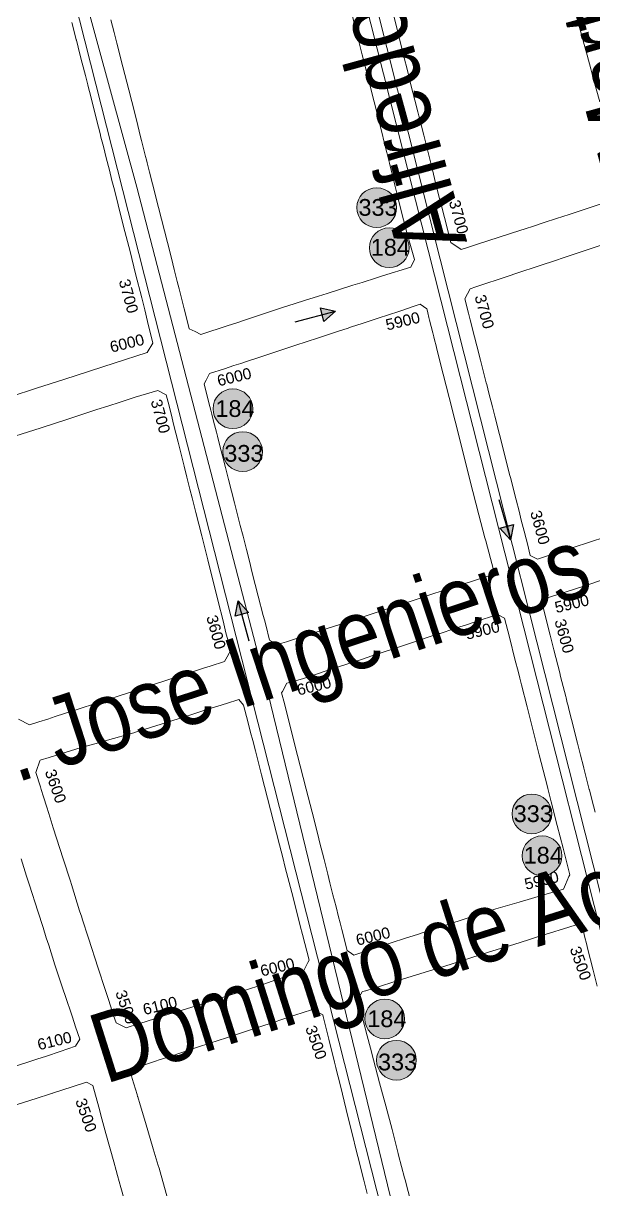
# Model space of a CAD drawing. Header units: millimetres. Extents: x 11558 to 23675, y 49449 to 61482.
# Drawn here: x 15012.8 to 15216.9, y 57110 to 57527.7 of the extents above; entities that cross this region are included whole.
import ezdxf

# ---------------------------------------------------------------- set-up
doc = ezdxf.new("R2010")
doc.units = ezdxf.units.MM
for name, color, linetype in [('0. plano base - nombres calles', 22, 'Continuous'), ('0. Plano Base - PLANO', 254, 'Continuous'), ('0. Plano base - sentido calles', 253, 'Continuous'), ('0. vias del tren', 252, 'VÍAS'), ('7. puesta en valor CC la lucila', 212, 'Continuous'), ('numeración', 7, 'Continuous')]:
    doc.layers.add(name, color=color, linetype=linetype)
for name, color, linetype, true_color in [('Linea 184 IDA', 7, 'Continuous', 0x3d3d3d), ('Linea 184 REGRESO', 7, 'Continuous', 0x18f75b), ('Linea 707 - ex333', 7, 'Continuous', 0xad002b), ('Linea 707 - ex333 -', 7, 'Continuous', 0x616161)]:
    doc.layers.add(name, color=color, linetype=linetype, true_color=true_color)
doc.layers.get('7. puesta en valor CC la lucila').off()
doc.styles.get("Standard").update_dxf_attribs({"font": 'arial.ttf'})
doc.linetypes.add('VÍAS', pattern='A,0.15,[130,ltypeshp.shx,S=0.25,R=0,X=0,Y=0],0.15', length=0.3)

# ---------------------------------------------------------------- blocks, each defined once
blk = doc.blocks.new('MANZANAS')
at = {"layer": '0. Plano Base - PLANO', "color": 0, "linetype": 'VÍAS', "lineweight": 5, "ltscale": 4}
for points in [[(5633392.19, 6179345.26), (5633766.17, 6178972.83), (5633911.62, 6178827.98, 0.101414), (5634043.46, 6178741.38, 0.02134), (5634208.17, 6178683.79), (5634894.89, 6178561.57), (5635134.9, 6178519.11), (5635207, 6178505.64), (5635242.16, 6178496.03, -0.077062), (5635335.8, 6178454.16, 0.007448), (5635399.31, 6178414.39, -0.001689), (5635687.6, 6178238.47), (5636190.29, 6177920.23), (5636600.65, 6177660.36)], [(5633388.52, 6179341.14), (5633762.29, 6178968.93), (5633907.74, 6178824.08, 0.101414), (5634041.43, 6178736.27, 0.02138), (5634206.89, 6178678.43), (5634893.93, 6178556.15), (5635133.92, 6178513.7), (5635205.77, 6178500.27), (5635240.71, 6178490.73, -0.077062), (5635332.82, 6178449.54, 0.007448), (5635396.46, 6178409.69, -0.001689), (5635684.68, 6178233.8), (5636187.35, 6177915.58), (5636597.71, 6177655.71)]]:
    blk.add_lwpolyline(points, format="xyb", dxfattribs=at)
at = {"layer": '0. Plano Base - PLANO', "color": 0, "linetype": 'Continuous', "lineweight": 5}
for points in [[(5634132.16, 6179214.22), (5634136.64, 6179209.44), (5634138.8, 6179207.11), (5634139.22, 6179206.66), (5634142.47, 6179203.12), (5634145.9, 6179199.4), (5634148.2, 6179196.88), (5634154.19, 6179190.38)], [(5634176.14, 6179163.07), (5634165.69, 6179152.32), (5634163.02, 6179149.57), (5634159.66, 6179146.14), (5634156.49, 6179142.92), (5634153.61, 6179140), (5634151.39, 6179137.73), (5634150.05, 6179136.38), (5634147.52, 6179133.8), (5634138.58, 6179124.71), (5634137.24, 6179123.35), (5634136.5, 6179122.6), (5634134.56, 6179120.63), (5634130.06, 6179121.08), (5634123.89, 6179128.04), (5634121.06, 6179131.24), (5634118.33, 6179134.31), (5634114.38, 6179138.76), (5634112.26, 6179141.16), (5634109.27, 6179144.53), (5634106.66, 6179147.48), (5634103.77, 6179150.73), (5634100.88, 6179153.98), (5634098.97, 6179156.13), (5634098.03, 6179157.2), (5634095.14, 6179160.46), (5634091.4, 6179164.67), (5634089.3, 6179167.05), (5634087.24, 6179169.37), (5634085.11, 6179171.78), (5634083.71, 6179173.35), (5634079.57, 6179178.03), (5634077.82, 6179179.99), (5634072.98, 6179185.46)], [(5634059.6, 6179178.9), (5634065.08, 6179172.75), (5634071.01, 6179166.12), (5634076.78, 6179159.69), (5634088.35, 6179146.64), (5634094, 6179140.22), (5634094.96, 6179139.13), (5634097.51, 6179136.23), (5634099.82, 6179133.58), (5634100.68, 6179132.61), (5634102.89, 6179130.07), (5634105.41, 6179127.2), (5634108.44, 6179123.74), (5634111.25, 6179120.53), (5634114.8, 6179116.64), (5634117.12, 6179114.18), (5634121.36, 6179109.67), (5634121.41, 6179106.72), (5634113.93, 6179099.25), (5634112.34, 6179097.66), (5634108.5, 6179093.82), (5634106.02, 6179091.34), (5634099.25, 6179084.57), (5634096.95, 6179082.26), (5634093.22, 6179078.52), (5634090.75, 6179076.05), (5634087.13, 6179072.43), (5634081.05, 6179066.18), (5634077.89, 6179062.9), (5634075.15, 6179060.06), (5634073.12, 6179057.99), (5634065.94, 6179050.62), (5634063.6, 6179050.63), (5634061.25, 6179050.57), (5634059.27, 6179052.8), (5634056.35, 6179056.08), (5634053.76, 6179058.99), (5634051.46, 6179061.57), (5634049.62, 6179063.65), (5634046.68, 6179066.95), (5634045.34, 6179068.44), (5634042.97, 6179071.11), (5634037.23, 6179077.57), (5634031.46, 6179084.04), (5634025.65, 6179090.57), (5634022.84, 6179093.73), (5634020.5, 6179096.35), (5634019.8, 6179097.14), (5634018.95, 6179098.1), (5634015.04, 6179102.49), (5634014.14, 6179103.5), (5634011.32, 6179106.67), (5634008.34, 6179110.02), (5634002.6, 6179116.47), (5633996.9, 6179122.86), (5633991.09, 6179129.4), (5633988.46, 6179132.35), (5633985.37, 6179135.83)], [(5634227.17, 6179052.38), (5634224.4, 6179049.57), (5634218.49, 6179043.58), (5634217.5, 6179042.58), (5634215.91, 6179040.96), (5634214.68, 6179039.72), (5634212.49, 6179037.5), (5634209.84, 6179034.8), (5634207.01, 6179034.81), (5634204.14, 6179038.02), (5634202.91, 6179039.4), (5634201.04, 6179041.5), (5634200.11, 6179042.54), (5634198.32, 6179044.54), (5634196.09, 6179047.04), (5634193.33, 6179050.13), (5634187.8, 6179056.32), (5634187.08, 6179057.12), (5634181.74, 6179063.1), (5634172.72, 6179073.2), (5634170.41, 6179075.78), (5634167.01, 6179079.58), (5634164.95, 6179081.89), (5634164.52, 6179082.38), (5634158.94, 6179088.62), (5634155.4, 6179092.59), (5634153.16, 6179095.09), (5634149.03, 6179099.71), (5634147.36, 6179101.59), (5634143.81, 6179105.56), (5634143.83, 6179109.61), (5634145.39, 6179111.22), (5634153.82, 6179119.89), (5634156.17, 6179122.31), (5634162.02, 6179128.33), (5634166.54, 6179132.98), (5634168.06, 6179134.54), (5634174.1, 6179140.76), (5634185.75, 6179152.75)], [(5633973.4, 6179128.54), (5633975.98, 6179125.64), (5633977.65, 6179123.76), (5633977.75, 6179123.66), (5633981.23, 6179119.74), (5633983.43, 6179117.28), (5633986.41, 6179113.93), (5633988.76, 6179111.28), (5633989.12, 6179110.88), (5633991.64, 6179108.06), (5633994.95, 6179104.33), (5633996.88, 6179102.16), (5633997.59, 6179101.37), (5634000.71, 6179097.86), (5634001.57, 6179096.9), (5634003.91, 6179094.27), (5634006.63, 6179091.21), (5634009.7, 6179087.76), (5634012.2, 6179084.95), (5634014.57, 6179082.3), (5634018.24, 6179078.17), (5634023.83, 6179071.89), (5634024.8, 6179070.8), (5634027.18, 6179068.13), (5634029.69, 6179065.31), (5634035.17, 6179059.15), (5634041.09, 6179052.5), (5634043.99, 6179049.23), (5634046.81, 6179045.96), (5634052.04, 6179039.91), (5634051.83, 6179036.12), (5634043.08, 6179027.25), (5634036.78, 6179020.87), (5634036.51, 6179020.6), (5634029.8, 6179013.8), (5634022.51, 6179006.42), (5634015.58, 6178999.4)], [(5634269.94, 6178963.92), (5634266.85, 6178967.39), (5634264.48, 6178970.05), (5634264.33, 6178970.21), (5634264.03, 6178970.56), (5634259.16, 6178976.03), (5634258.68, 6178976.56), (5634255.98, 6178979.6), (5634252.98, 6178982.97), (5634247.19, 6178989.48), (5634246.9, 6178989.8), (5634244.23, 6178992.8), (5634243.85, 6178993.22), (5634243.05, 6178994.12), (5634241.86, 6178995.46), (5634241.56, 6178995.8), (5634236.64, 6179001.33), (5634235.75, 6179002.32), (5634230.05, 6179008.72), (5634226.44, 6179012.78), (5634224.23, 6179015.26), (5634219.62, 6179020.44), (5634219.19, 6179020.93), (5634219.36, 6179023.98), (5634220.04, 6179024.68), (5634229.05, 6179033.89), (5634235.06, 6179040.02)], [(5634023.63, 6178987.63), (5634030.56, 6178994.68), (5634037.58, 6179001.81), (5634045.25, 6179009.61), (5634048.17, 6179012.58), (5634051.42, 6179015.89), (5634055.38, 6179019.92), (5634061.47, 6179025.71), (5634064.86, 6179025.77), (5634066.67, 6179023.73), (5634069.86, 6179020.12), (5634072.04, 6179017.66), (5634074.27, 6179015.15), (5634076.47, 6179012.67), (5634082.28, 6179006.1), (5634085, 6179003.03), (5634087.98, 6178999.67), (5634090.08, 6178997.3), (5634093.67, 6178993.25), (5634099.39, 6178986.79), (5634105.27, 6178980.16), (5634105.37, 6178980.04), (5634110.78, 6178973.93), (5634116.78, 6178967.16), (5634118.89, 6178964.78), (5634120.91, 6178962.5), (5634123.09, 6178960.04), (5634125.45, 6178957.38), (5634127.47, 6178955.09), (5634127.44, 6178954.05), (5634127.4, 6178952.57), (5634127.35, 6178950.69), (5634123.55, 6178946.82), (5634121.79, 6178945.02), (5634118.93, 6178942.11), (5634115.69, 6178938.81), (5634108.62, 6178931.6), (5634101.76, 6178924.61), (5634094.63, 6178917.34), (5634087.72, 6178910.3), (5634085.15, 6178907.68), (5634082.69, 6178905.17), (5634080.72, 6178903.16), (5634078.43, 6178900.83), (5634075.94, 6178898.3), (5634071.41, 6178898.33)], [(5634282.13, 6178802.54), (5634270.32, 6178815.69), (5634269.79, 6178816.28), (5634264.18, 6178822.53), (5634263.79, 6178822.97), (5634257.84, 6178829.59), (5634251.98, 6178836.04), (5634248.05, 6178840.35), (5634246.19, 6178842.38), (5634240.47, 6178848.64), (5634237.57, 6178851.81), (5634234.42, 6178855.26), (5634232.23, 6178857.66), (5634225.53, 6178865.28), (5634225.56, 6178865.94), (5634225.63, 6178867.46), (5634225.67, 6178868.42), (5634225.82, 6178868.57), (5634226.57, 6178869.31), (5634226.65, 6178869.39), (5634230.5, 6178873.22), (5634233.84, 6178876.54), (5634241.26, 6178883.91), (5634247.37, 6178889.98), (5634259.53, 6178902.1), (5634263.32, 6178905.87), (5634265.96, 6178908.51), (5634269.85, 6178912.4), (5634271.98, 6178914.52), (5634272.74, 6178915.27), (5634274.29, 6178916.82), (5634280.59, 6178923.11), (5634282.55, 6178925.07), (5634285.17, 6178925.01), (5634287.14, 6178922.75), (5634289.22, 6178920.36), (5634289.99, 6178919.48), (5634295.44, 6178913.36), (5634299.41, 6178908.95)], [(5634095.35, 6178854.38), (5634097.66, 6178852.08), (5634099.97, 6178849.78), (5634102.34, 6178847.42), (5634109.33, 6178840.47), (5634113.67, 6178836.15), (5634116.4, 6178833.43), (5634118.37, 6178831.47), (5634123.56, 6178826.31), (5634130.62, 6178819.42), (5634131.62, 6178818.46), (5634137.77, 6178812.51), (5634140.4, 6178809.96), (5634143.75, 6178806.72), (5634143.59, 6178803.8), (5634139.57, 6178799.65), (5634135.96, 6178795.91), (5634133.46, 6178793.32), (5634126.26, 6178785.91)], [(5634198.82, 6178769.75), (5634192.09, 6178776.84), (5634190.23, 6178778.81), (5634189.52, 6178779.54), (5634185.16, 6178784.05), (5634178.31, 6178791.15), (5634173.78, 6178795.83), (5634171.67, 6178798.01), (5634171.57, 6178798.12), (5634171.06, 6178798.65), (5634169.66, 6178800.1), (5634166.9, 6178802.95), (5634166.21, 6178803.67), (5634166.19, 6178803.87), (5634165.92, 6178806.64), (5634171.41, 6178812.25), (5634172.39, 6178813.26), (5634173.24, 6178814.13), (5634175.79, 6178816.74), (5634178.06, 6178819.06), (5634182.75, 6178823.86), (5634188.17, 6178829.41), (5634189.87, 6178831.15), (5634196.16, 6178837.58), (5634202.13, 6178843.7), (5634205.19, 6178846.84), (5634206.4, 6178848.09), (5634207.84, 6178849.56), (5634210.57, 6178852.36), (5634212.24, 6178854.07), (5634212.87, 6178854.72), (5634216.92, 6178854.53), (5634217.28, 6178854.12), (5634222.86, 6178847.8), (5634228.42, 6178841.5), (5634229.77, 6178839.98), (5634229.87, 6178839.87), (5634234.24, 6178834.92), (5634240.01, 6178828.35), (5634245.61, 6178821.97), (5634247.15, 6178820.22), (5634248.91, 6178818.22), (5634251.45, 6178815.33), (5634257.23, 6178808.77), (5634260.57, 6178805.14)], [(5634132.98, 6178773.94), (5634139.91, 6178780.98), (5634143.16, 6178784.28), (5634143.21, 6178784.34), (5634143.47, 6178784.6), (5634143.99, 6178785.13), (5634144.05, 6178785.19), (5634144.25, 6178785.39), (5634146.2, 6178787.38), (5634152.94, 6178794.23), (5634155.54, 6178794.17), (5634160.97, 6178788.3), (5634163.93, 6178785.1), (5634167.62, 6178781.1), (5634174.77, 6178773.39), (5634176.96, 6178771.02), (5634178.25, 6178769.63), (5634181.31, 6178766.36), (5634188.44, 6178758.75)]]:
    blk.add_lwpolyline(points, dxfattribs=at)
for points in [[(5634143.75, 6178967.15), (5634141.3, 6178964.72), (5634138.19, 6178964.88), (5634134.42, 6178969.08), (5634133.19, 6178970.45), (5634132.06, 6178971.7), (5634127.33, 6178977), (5634121.55, 6178983.46), (5634118.73, 6178986.61), (5634115.84, 6178989.85), (5634112.58, 6178993.5), (5634109.92, 6178996.47), (5634104.38, 6179002.67), (5634098.57, 6179009.16), (5634095.65, 6179012.42), (5634092.75, 6179015.67), (5634090.34, 6179018.37), (5634087.91, 6179021.09), (5634086.95, 6179022.16), (5634084.23, 6179025.2), (5634082.47, 6179027.17), (5634081.48, 6179028.28), (5634079.74, 6179030.23), (5634075.05, 6179035.47), (5634075.08, 6179037), (5634075.12, 6179039.68), (5634079.05, 6179043.7), (5634081.53, 6179046.24), (5634083.32, 6179048.07), (5634085.09, 6179049.89), (5634087.53, 6179052.38), (5634089.95, 6179054.86), (5634092.31, 6179057.27), (5634097.31, 6179062.4), (5634101.06, 6179066.23), (5634103.24, 6179068.46), (5634107.74, 6179073.07), (5634109.36, 6179074.73), (5634111.31, 6179076.72), (5634112.44, 6179077.88), (5634115.32, 6179080.83), (5634120.04, 6179085.67), (5634121.69, 6179087.35), (5634125.46, 6179091.21), (5634128.75, 6179094.58), (5634130.57, 6179096.44), (5634133.4, 6179096.08), (5634133.67, 6179095.78), (5634134.35, 6179095.01), (5634135.52, 6179093.69), (5634136.17, 6179092.95), (5634139.26, 6179089.48), (5634140.22, 6179088.39), (5634141.31, 6179087.17), (5634142.17, 6179086.19), (5634143.59, 6179084.59), (5634149.42, 6179078.03), (5634155.09, 6179071.63), (5634166.77, 6179058.48), (5634172.37, 6179052.17), (5634178.13, 6179045.67), (5634183.95, 6179039.19), (5634189.72, 6179032.87), (5634190.43, 6179032.08), (5634197.63, 6179024.18), (5634197.23, 6179021.92), (5634197.15, 6179021.49), (5634192.05, 6179016.29), (5634191.15, 6179015.37), (5634188.17, 6179012.34), (5634184.59, 6179008.69), (5634182.43, 6179006.5), (5634178.54, 6179002.52), (5634176.14, 6179000.08), (5634172.44, 6178996.31), (5634169.62, 6178993.44), (5634166.44, 6178990.2), (5634160.29, 6178983.93), (5634157.84, 6178981.43), (5634154.27, 6178977.79), (5634150.29, 6178973.74), (5634149.69, 6178973.12), (5634147.26, 6178970.65)], [(5634221.2, 6178883.03), (5634216.95, 6178878.69), (5634215.93, 6178878.83), (5634214.05, 6178879.08), (5634208.9, 6178884.85), (5634207.27, 6178886.67), (5634205.77, 6178888.35), (5634203.29, 6178891.14), (5634200.33, 6178894.46), (5634197.43, 6178897.71), (5634195.33, 6178900.07), (5634191.68, 6178904.16), (5634187.38, 6178908.99), (5634185.86, 6178910.69), (5634180.06, 6178917.19), (5634174.4, 6178923.54), (5634168.63, 6178930.01), (5634166.1, 6178932.84), (5634162.58, 6178936.79), (5634153.31, 6178947.19), (5634150.72, 6178950.09), (5634150.72, 6178950.7), (5634150.71, 6178954.04), (5634155.03, 6178958.06), (5634158.38, 6178961.5), (5634161.26, 6178964.46), (5634167.17, 6178970.52), (5634170.76, 6178974.19), (5634173.22, 6178976.72), (5634179.24, 6178982.89), (5634185.29, 6178989.1), (5634189.12, 6178993.02), (5634189.91, 6178993.83), (5634191.07, 6178995.03), (5634191.19, 6178995.14), (5634194.84, 6178998.89), (5634196.65, 6179000.75), (5634197.59, 6179001.71), (5634200.41, 6179004.6), (5634206.29, 6179010.63), (5634209.17, 6179010.62), (5634213.87, 6179005.35), (5634219.57, 6178998.95), (5634222.21, 6178995.99), (5634223.92, 6178994.07), (5634225.59, 6178992.2), (5634230.95, 6178986.19), (5634236.88, 6178979.54), (5634242.75, 6178972.96), (5634248.4, 6178966.62), (5634250.01, 6178964.82), (5634251.02, 6178963.68), (5634254.34, 6178959.96), (5634260.17, 6178953.42), (5634265.7, 6178947.21), (5634272.26, 6178939.85), (5634272.31, 6178939.13), (5634272.39, 6178937.64), (5634272.48, 6178936.1), (5634272.59, 6178934.22), (5634267.29, 6178929.17), (5634260.65, 6178922.84), (5634254.39, 6178916.87), (5634248.28, 6178910.64), (5634245.78, 6178908.1), (5634242.22, 6178904.46), (5634238.67, 6178900.84), (5634236.18, 6178898.31), (5634233.95, 6178896.03), (5634230.28, 6178892.29), (5634227.02, 6178888.96), (5634223.1, 6178884.97)], [(5634156.57, 6178818.01), (5634152.59, 6178817.98), (5634150.59, 6178819.91), (5634146.57, 6178823.79), (5634146.29, 6178824.06), (5634143.63, 6178826.68), (5634137.85, 6178832.39), (5634129.83, 6178840.3), (5634124.64, 6178845.41), (5634124.22, 6178845.83), (5634122.55, 6178847.47), (5634115.58, 6178854.55), (5634114.71, 6178855.42), (5634108.75, 6178861.32), (5634100.46, 6178869.54), (5634097.82, 6178872.19), (5634095.03, 6178875), (5634092.24, 6178877.79), (5634090.31, 6178879.73), (5634089.64, 6178880.4), (5634085.81, 6178884.25), (5634085.75, 6178884.62), (5634085.1, 6178888.65), (5634085.08, 6178888.82), (5634087.51, 6178891.21), (5634091.83, 6178895.47), (5634096.06, 6178899.62), (5634100.79, 6178904.06), (5634103.19, 6178906.33), (5634110.33, 6178913.04), (5634110.53, 6178913.24), (5634117.57, 6178920.29), (5634123.74, 6178926.47), (5634126, 6178928.73), (5634128.62, 6178931.35), (5634130.9, 6178933.63), (5634133.55, 6178936.28), (5634134.05, 6178936.78), (5634134.96, 6178937.69), (5634138.23, 6178940.96), (5634140.57, 6178939.94), (5634144.68, 6178935.41), (5634147.37, 6178932.45), (5634149.38, 6178930.23), (5634151.99, 6178927.36), (5634155.92, 6178922.96), (5634157.85, 6178920.81), (5634163.64, 6178914.33), (5634169.38, 6178907.9), (5634175.09, 6178901.52), (5634178.25, 6178897.98), (5634180.68, 6178895.26), (5634186.88, 6178888.34), (5634192.4, 6178882.15), (5634195.08, 6178879.16), (5634197.21, 6178876.77), (5634203.5, 6178869.74), (5634203.51, 6178868.7), (5634203.56, 6178865.8), (5634203.56, 6178865.5), (5634202.94, 6178864.85), (5634199.56, 6178861.34), (5634196, 6178857.65), (5634193.36, 6178854.9), (5634187.5, 6178848.91), (5634181.05, 6178842.35), (5634173.83, 6178835.2), (5634166.78, 6178828.22), (5634166.37, 6178827.81), (5634164.63, 6178826.07), (5634161.65, 6178823.08), (5634159.87, 6178821.3)]]:
    blk.add_lwpolyline(points, close=True, dxfattribs=at)
blk = doc.blocks.new('184 ida')
at = {"layer": 'Linea 184 IDA', "lineweight": 211, "true_color": 0xededed}
h = blk.add_hatch(color=7, dxfattribs=at)
h.dxf.hatch_style = 1
edge = h.paths.add_edge_path()
edge.add_arc((0, 0), 7.11, 0, 360)
at = {"layer": 'Linea 184 IDA', "lineweight": 9}
blk.add_circle((0, 0), 7.11, dxfattribs=at)
at = {"layer": 'Linea 184 IDA', "lineweight": 15, "insert": (-6.6, 3.17), "char_height": 6, "attachment_point": 1}
blk.add_mtext_dynamic_manual_height_columns('184', width=16.4579, gutter_width=12.5, heights=[0], dxfattribs=at)
blk = doc.blocks.new('184 vuelta')
at = {"layer": 'Linea 184 REGRESO', "lineweight": 211, "true_color": 0xededed}
h = blk.add_hatch(color=7, dxfattribs=at)
h.dxf.hatch_style = 1
edge = h.paths.add_edge_path()
edge.add_arc((0, 0), 7.11, 0, 360)
at = {"layer": 'Linea 184 REGRESO', "lineweight": 9}
blk.add_circle((0, 0), 7.11, dxfattribs=at)
at = {"layer": 'Linea 184 REGRESO', "lineweight": 15, "insert": (-6.26, 3.05), "char_height": 6, "attachment_point": 1}
blk.add_mtext_dynamic_manual_height_columns('184', width=16.4579, gutter_width=12.5, heights=[0], dxfattribs=at)
blk = doc.blocks.new('707 ida')
at = {"layer": 'Linea 707 - ex333', "lineweight": 211, "true_color": 0xededed}
h = blk.add_hatch(color=7, dxfattribs=at)
h.dxf.hatch_style = 1
edge = h.paths.add_edge_path()
edge.add_arc((-10.26, 6.45), 7.11, 0, 360)
at = {"layer": 'Linea 707 - ex333', "lineweight": 9}
blk.add_circle((-10.26, 6.45), 7.11, dxfattribs=at)
at = {"layer": 'Linea 707 - ex333', "lineweight": 211, "insert": (-16.82, 8.81), "char_height": 6, "attachment_point": 1}
blk.add_mtext_dynamic_manual_height_columns('333', width=27.2677, gutter_width=12.5, heights=[0], dxfattribs=at)
blk = doc.blocks.new('333')
at = {"layer": 'Linea 707 - ex333 -', "lineweight": 211, "true_color": 0xededed}
h = blk.add_hatch(color=7, dxfattribs=at)
h.dxf.hatch_style = 1
edge = h.paths.add_edge_path()
edge.add_arc((0, 0), 7.11, 0, 360)
at = {"layer": 'Linea 707 - ex333 -', "lineweight": 9}
blk.add_circle((0, 0), 7.11, dxfattribs=at)
at = {"layer": 'Linea 707 - ex333 -', "lineweight": 211, "insert": (-6.52, 3.09), "char_height": 6, "attachment_point": 1}
blk.add_mtext_dynamic_manual_height_columns('333', width=8.9102, gutter_width=12.5, heights=[0], dxfattribs=at)

msp = doc.modelspace()

# ---------------------------------------------------------------- hatches: boundary and pattern name
at = {"layer": '0. Plano base - sentido calles', "linetype": 'Continuous', "lineweight": 25, "ltscale": 2, "true_color": 0x1a1a1a}
h = msp.add_hatch(color=250, dxfattribs=at)
h.dxf.hatch_style = 1
h.paths.add_polyline_path([(15124.56, 57424.61), (15119.09, 57425.73), (15119.73, 57423.32)])
h.paths.add_polyline_path([(15124.56, 57424.61), (15119.73, 57423.32), (15120.38, 57420.9)])
h = msp.add_hatch(color=250, dxfattribs=at)
h.dxf.hatch_style = 1
h.paths.add_polyline_path([(15187.15, 57342.73), (15188.17, 57348.23), (15185.76, 57347.54)])
h.paths.add_polyline_path([(15187.15, 57342.73), (15185.76, 57347.54), (15183.36, 57346.85)])
h = msp.add_hatch(color=250, dxfattribs=at)
h.dxf.hatch_style = 1
h.paths.add_polyline_path([(15089.69, 57320.88), (15088.59, 57315.4), (15091.01, 57316.06)])
h.paths.add_polyline_path([(15089.69, 57320.88), (15091.01, 57316.06), (15093.42, 57316.72)])

# ---------------------------------------------------------------- linework, layer by layer
at = {"layer": '0. Plano base - sentido calles', "color": 250, "linetype": 'Continuous', "lineweight": 25, "ltscale": 2, "true_color": 0x1a1a1a}
for points in [[(15110.07, 57420.73), (15124.56, 57424.61), (15120.38, 57420.9), (15119.09, 57425.73), (15124.56, 57424.61)], [(15183, 57357.15), (15187.15, 57342.73), (15183.36, 57346.85), (15188.17, 57348.23), (15187.15, 57342.73)], [(15093.64, 57306.41), (15089.69, 57320.88), (15093.42, 57316.72), (15088.59, 57315.4), (15089.69, 57320.88)]]:
    msp.add_lwpolyline(points, dxfattribs=at)
at = {"layer": '0. vias del tren', "color": 252, "lineweight": 13, "ltscale": 2}
for points in [[(14648.86, 57861.66), (14769.24, 57483.68), (14831.53, 57288.08, 0.101414), (14909.68, 57148.53, 0.02138), (15029.84, 57020.92), (15583.14, 56595.67), (15776.52, 56447.35), (15834.1, 56402.31), (15860.7, 56377.73, -0.077062), (15923.44, 56298.72, 0.007448), (15961.55, 56234.01, -0.001689), (16136.22, 55945.05), (16435.57, 55430.93), (16679.91, 55011.13)], [(14654.1, 57863.33), (14774.48, 57485.35), (14836.77, 57289.75, 0.101414), (14913.84, 57152.12, 0.02134), (15033.44, 57025.08), (15586.49, 56600.03), (15779.89, 56451.7), (15837.66, 56406.5), (15864.43, 56381.77, -0.077062), (15928.22, 56301.44, 0.007448), (15966.25, 56236.87, -0.001689), (16140.96, 55947.85), (16440.33, 55433.7), (16684.66, 55013.9)]]:
    msp.add_lwpolyline(points, format="xyb", dxfattribs=at)
at = {"layer": 'Linea 184 IDA', "lineweight": 15}
msp.add_lwpolyline([(14705.17, 57874.49), (15018.24, 57975.6), (15058.85, 57852.6), (15161.98, 57443.24), (15219.59, 57214.96), (15366.93, 57263.32), (15686.48, 57305.76), (15706.37, 57299.87), (16046.77, 57374.89), (16080.99, 57276.67), (16105.2, 57080), (16119.18, 56974.07), (16116.39, 56967.87), (16136.18, 56812.73), (16141.27, 56806.43), (16149.62, 56634.99), (16159.45, 56433.19), (16167.43, 56292.97), (16173.21, 56171.85), (16183.34, 55950.21), (16313.49, 55955.43), (16755.4, 55974.11)], dxfattribs=at)
at = {"layer": 'Linea 184 REGRESO', "lineweight": 15}
msp.add_lwpolyline([(15982.29, 57040.31), (15978.15, 57121.85), (15976.52, 57192.67), (15971.34, 57267.37), (15954.35, 57346.49), (15928.93, 57458.8), (15785.45, 57427.85), (15559.83, 57380.81), (15449.06, 57353.97), (15474.82, 57159.15), (15152.59, 57072.92), (15099.22, 57292.41), (15053.41, 57469.04), (15011.13, 57623.73), (14944.13, 57834.63), (14899.69, 57971.82)], dxfattribs=at)
at = {"layer": 'Linea 707 - ex333', "lineweight": 15}
msp.add_lwpolyline([(14418.69, 56035.24), (14434.01, 56302.72), (14448.16, 56492.87), (14390.15, 56700.8), (14681.55, 56781.19), (14666.99, 56832.56), (14868.04, 56876.75), (15049.24, 56739.24), (15246.82, 56996.72), (15148.91, 57071.52), (15023.27, 57567.06), (14956.4, 57785.2), (14862.37, 58079.84)], dxfattribs=at)
at = {"layer": 'Linea 707 - ex333 -', "lineweight": 15}
msp.add_lwpolyline([(15004.08, 58006.28), (15054.81, 57852.71), (15244.59, 57103.36), (15293.85, 57066.81), (15041.63, 56739.12), (14859.16, 56708.95), (14685.35, 56789.76), (14378.63, 56704.23), (14437.37, 56497.75), (14423.5, 56295.82), (14380.05, 55543.62), (14849.02, 55741.12), (15259.02, 55813.38), (15254.74, 55758.99), (16074.96, 55789.16), (16068.71, 55940.22), (16290.82, 55948.33), (16284.29, 56100.61), (16770.05, 56119.2)], dxfattribs=at)

# ---------------------------------------------------------------- block references
at = {"layer": '0. Plano Base - PLANO', "color": 28, "lineweight": 5, "true_color": 0x0d0d0d, "rotation": 332.5463477508169}
msp.add_blockref('MANZANAS', (-7833237.48, -2828296.13), dxfattribs=at)
at = {"layer": '7. puesta en valor CC la lucila', "color": 250, "lineweight": 30, "rotation": 332.5463477508169}
msp.add_blockref('MANZANAS', (-7833237.48, -2828296.13), dxfattribs=at)
at = {"layer": 'Linea 184 IDA', "lineweight": 15}
for p in [(15143.74, 57447.29), (15198.47, 57229.6)]:
    msp.add_blockref('184 ida', p, dxfattribs=at)
at = {"layer": 'Linea 184 REGRESO', "lineweight": 15}
for p in [(15087.79, 57389.66), (15142.15, 57171.17)]:
    msp.add_blockref('184 vuelta', p, dxfattribs=at)
at = {"layer": 'Linea 707 - ex333', "lineweight": 15}
for p in [(15101.55, 57367.86), (15156.56, 57149.92)]:
    msp.add_blockref('707 ida', p, dxfattribs=at)
at = {"layer": 'Linea 707 - ex333 -', "lineweight": 15}
for p in [(15139.26, 57461.65), (15194.82, 57244.56)]:
    msp.add_blockref('333', p, dxfattribs=at)

# ---------------------------------------------------------------- texts
at = {"layer": '0. plano base - nombres calles', "color": 250, "lineweight": 15, "true_color": 0x1a1a1a, "char_height": 25, "attachment_point": 1}
for s, insert, rotation in [('{\\fArial Narrow|b0|i0|c0|p34;Martín Rodriguez}', (15219.76, 57475.31), 105.3305), ('{\\fArial Narrow|b0|i0|c0|p34;Alfredo Guido}', (15147.55, 57442.84), 105.3305), ('{\\fArial Narrow|b0|i0|c0|p34;Rafael Obligado}', (14896.53, 57544.78), 17.6727), ('\\pt275;{\\fArial Narrow|b0|i0|c0|p34;Dr. Jose Ingenieros}', (14973.86, 57269.99), 18.2446), ('{\\fArial Narrow|b0|i0|c0|p34;Domingo de Acassuso}', (15034.55, 57171.65), 17.5927)]:
    msp.add_mtext_dynamic_manual_height_columns(s, width=329.255, gutter_width=12.5, heights=[0], dxfattribs=dict(at, insert=insert, rotation=rotation))
at = {"layer": 'numeración', "color": 251, "true_color": 0x606162, "char_height": 4, "attachment_point": 1}
for s, insert, rotation in [('\\pt12;3700', (15168.91, 57464.86), 285.3474), ('\\pt12;3700', (15050.75, 57436.49), 285.3474), ('\\pt12;3700', (15178.1, 57430.94), 285.4141), ('5900', (15142.08, 57421.53), 13.6627), ('6000', (15043.36, 57413.61), 13.6627), ('6000', (15081.75, 57401.53), 13.6627), ('\\pt12;3700', (15062.16, 57393.48), 285.4141), ('\\pt12;3600', (15198.01, 57353.65), 285.4141), ('5900', (15202.59, 57320.34), 13.6627), ('\\pt12;3600', (15082.07, 57316.18), 285.4141), ('5900', (15170.62, 57310.8), 13.6627), ('\\pt12;3600', (15206.7, 57314.78), 285.4324), ('6000', (15110.29, 57290.81), 13.6627), ('\\pt12;3600', (15024.18, 57261.04), 289.3495), ('5900', (15191.76, 57221.26), 13.6627), ('6000', (15131.42, 57201.26), 13.6627), ('\\pt12;3500', (15212.07, 57197.61), 289.3495), ('6000', (15097.2, 57190.2), 13.6627), ('\\pt12;3500', (15049.4, 57181.96), 289.3495), ('6100', (15055.16, 57176.41), 13.6627), ('6100', (15017.42, 57163.8), 13.6627), ('\\pt12;3500', (15117.41, 57169.27), 289.3495), ('\\pt12;3500', (15035.08, 57143.23), 289.3495)]:
    msp.add_mtext_dynamic_manual_height_columns(s, width=16.0314, gutter_width=12.5, heights=[0], dxfattribs=dict(at, insert=insert, rotation=rotation))

doc.saveas('drawing.dxf')
